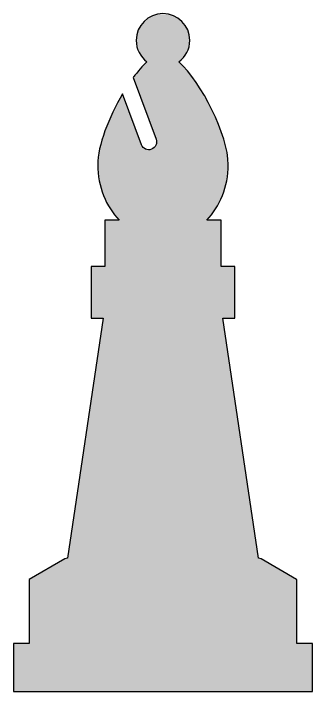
# Model space of a CAD drawing. Extents: x -1530 to -1030, y -441 to -279.
# Drawn here: x -1530 to -1473.6, y -440.6 to -312.5 of the extents above; entities that cross this region are included whole.
import ezdxf

# ---------------------------------------------------------------- set-up
doc = ezdxf.new("R2010")
doc.units = 0
doc.layers.add('LAYER', color=7, linetype='CONTINUOUS')

# ---------------------------------------------------------------- blocks, each defined once
blk = doc.blocks.new('*U6')
at = {"layer": 'LAYER', "color": 7}
for points in [[(-1505.1, -321.4), (-1505.38, -314.15), (-1505.1, -313.79)], [(-1505.01, -321.73), (-1505.1, -313.79), (-1505.01, -313.68)], [(-1505.1, -321.4), (-1505.1, -313.79), (-1505.01, -321.73)], [(-1505, -321.8), (-1505.01, -313.68), (-1505, -313.67)], [(-1505.01, -321.73), (-1505.01, -313.68), (-1505, -321.8)], [(-1504.39, -332.77), (-1505, -313.67), (-1504.39, -313.37)], [(-1505, -331.13), (-1505, -313.67), (-1504.39, -332.77)], [(-1504.01, -333.81), (-1504.39, -313.37), (-1504.01, -313.18)], [(-1504.39, -332.77), (-1504.39, -313.37), (-1504.01, -333.81)], [(-1503.35, -335.59), (-1504.01, -313.18), (-1503.35, -312.85)], [(-1504.01, -333.81), (-1504.01, -313.18), (-1503.35, -335.59)], [(-1503.24, -335.88), (-1503.35, -312.85), (-1503.24, -312.8)], [(-1503.35, -335.59), (-1503.35, -312.85), (-1503.24, -335.88)], [(-1503.09, -336.28), (-1503.24, -312.8), (-1503.09, -312.73)], [(-1503.24, -335.88), (-1503.24, -312.8), (-1503.09, -336.28)], [(-1502.93, -440.64), (-1503.09, -312.73), (-1502.93, -312.65)], [(-1503.09, -440.64), (-1503.09, -312.73), (-1502.93, -440.64)], [(-1502.93, -440.64), (-1502.93, -312.65), (-1500.53, -440.64)], [(-1500.53, -440.64), (-1502.93, -312.65), (-1500.53, -312.68)], [(-1500.53, -440.64), (-1500.53, -312.68), (-1500.47, -440.64)], [(-1500.47, -440.64), (-1500.53, -312.68), (-1500.47, -312.71)], [(-1500.47, -440.64), (-1500.47, -312.71), (-1498.62, -440.64)], [(-1498.62, -440.64), (-1500.47, -312.71), (-1498.62, -313.68)], [(-1498.62, -321.77), (-1498.62, -313.68), (-1498.54, -321.45)], [(-1498.54, -321.45), (-1498.62, -313.68), (-1498.54, -313.73)], [(-1498.54, -321.45), (-1498.54, -313.73), (-1498.48, -321.36)], [(-1498.48, -321.36), (-1498.54, -313.73), (-1498.48, -313.76)], [(-1498.48, -321.36), (-1498.48, -313.76), (-1497.67, -320.19)], [(-1497.67, -320.19), (-1498.48, -313.76), (-1497.67, -314.87)], [(-1506.01, -320.38), (-1506.32, -315.38), (-1506.01, -314.98)], [(-1505.91, -320.49), (-1506.01, -314.98), (-1505.91, -314.85)], [(-1506.01, -320.38), (-1506.01, -314.98), (-1505.91, -320.49)], [(-1505.85, -320.56), (-1505.91, -314.85), (-1505.85, -314.77)], [(-1505.91, -320.49), (-1505.91, -314.85), (-1505.85, -320.56)], [(-1505.59, -320.85), (-1505.85, -314.77), (-1505.59, -314.43)], [(-1505.85, -320.56), (-1505.85, -314.77), (-1505.59, -320.85)], [(-1505.38, -321.09), (-1505.59, -314.43), (-1505.38, -314.15)], [(-1505.59, -320.85), (-1505.59, -314.43), (-1505.38, -321.09)], [(-1505.38, -321.09), (-1505.38, -314.15), (-1505.1, -321.4)], [(-1497.67, -320.19), (-1497.67, -314.87), (-1497.13, -319.4)], [(-1497.13, -319.4), (-1497.67, -314.87), (-1497.13, -315.62)], [(-1506.41, -319.12), (-1506.7, -316.94), (-1506.41, -315.51)], [(-1506.32, -319.42), (-1506.41, -315.51), (-1506.32, -315.38)], [(-1506.41, -319.12), (-1506.41, -315.51), (-1506.32, -319.42)], [(-1506.32, -319.42), (-1506.32, -315.38), (-1506.01, -320.38)], [(-1497.13, -319.4), (-1497.13, -315.62), (-1497, -319.21)], [(-1497, -319.21), (-1497.13, -315.62), (-1497, -316.33)], [(-1497, -319.21), (-1497, -316.33), (-1496.74, -317.82)], [(-1506.7, -318.24), (-1506.86, -317.74), (-1506.7, -316.94)], [(-1506.7, -318.24), (-1506.7, -316.94), (-1506.41, -319.12)], [(-1505.91, -328.67), (-1506.01, -322.91), (-1505.91, -322.8)], [(-1505.85, -328.84), (-1505.91, -322.8), (-1505.85, -322.73)], [(-1505.91, -328.67), (-1505.91, -322.8), (-1505.85, -328.84)], [(-1505.59, -329.53), (-1505.85, -322.73), (-1505.59, -322.43)], [(-1505.85, -328.84), (-1505.85, -322.73), (-1505.59, -329.53)], [(-1505.38, -330.11), (-1505.59, -322.43), (-1505.38, -322.18)], [(-1505.59, -329.53), (-1505.59, -322.43), (-1505.38, -330.11)], [(-1505.1, -330.86), (-1505.38, -322.18), (-1505.1, -321.9)], [(-1505.38, -330.11), (-1505.38, -322.18), (-1505.1, -330.86)], [(-1505.01, -331.09), (-1505.1, -321.9), (-1505.01, -321.82)], [(-1505.1, -330.86), (-1505.1, -321.9), (-1505.01, -331.09)], [(-1505, -331.13), (-1505.01, -321.82), (-1505, -321.8)], [(-1505.01, -331.09), (-1505.01, -321.82), (-1505, -331.13)], [(-1498.62, -440.64), (-1498.62, -321.77), (-1498.54, -440.64)], [(-1498.54, -440.64), (-1498.62, -321.77), (-1498.54, -321.85)], [(-1498.54, -440.64), (-1498.54, -321.85), (-1498.48, -440.64)], [(-1498.48, -440.64), (-1498.54, -321.85), (-1498.48, -321.92)], [(-1498.48, -440.64), (-1498.48, -321.92), (-1497.67, -440.64)], [(-1497.67, -440.64), (-1498.48, -321.92), (-1497.67, -322.77)], [(-1497.67, -440.64), (-1497.67, -322.77), (-1497.13, -440.64)], [(-1497.13, -440.64), (-1497.67, -322.77), (-1497.13, -323.47)], [(-1506.92, -325.95), (-1506.98, -324.15), (-1506.92, -323.98)], [(-1506.86, -326.12), (-1506.92, -323.98), (-1506.86, -323.91)], [(-1506.92, -325.95), (-1506.92, -323.98), (-1506.86, -326.12)], [(-1506.7, -326.55), (-1506.86, -323.91), (-1506.7, -323.72)], [(-1506.86, -326.12), (-1506.86, -323.91), (-1506.7, -326.55)], [(-1506.41, -327.32), (-1506.7, -323.72), (-1506.41, -323.39)], [(-1506.7, -326.55), (-1506.7, -323.72), (-1506.41, -327.32)], [(-1506.32, -327.58), (-1506.41, -323.39), (-1506.32, -323.27)], [(-1506.41, -327.32), (-1506.41, -323.39), (-1506.32, -327.58)], [(-1506.01, -328.42), (-1506.32, -323.27), (-1506.01, -322.91)], [(-1506.32, -327.58), (-1506.32, -323.27), (-1506.01, -328.42)], [(-1506.01, -328.42), (-1506.01, -322.91), (-1505.91, -328.67)], [(-1497.13, -440.64), (-1497.13, -323.47), (-1497, -440.64)], [(-1497, -440.64), (-1497.13, -323.47), (-1497, -323.63)], [(-1497, -440.64), (-1497, -323.63), (-1496.74, -440.64)], [(-1496.74, -440.64), (-1497, -323.63), (-1496.74, -323.97)], [(-1496.74, -440.64), (-1496.74, -323.97), (-1495.75, -440.64)], [(-1495.75, -440.64), (-1496.74, -323.97), (-1495.75, -325.24)], [(-1506.98, -325.8), (-1507.27, -325.02), (-1506.98, -324.15)], [(-1506.98, -325.8), (-1506.98, -324.15), (-1506.92, -325.95)], [(-1495.75, -440.64), (-1495.75, -325.24), (-1493.54, -440.64)], [(-1493.54, -440.64), (-1495.75, -325.24), (-1493.54, -329.11)], [(-1509.4, -440.64), (-1509.74, -328.27), (-1509.4, -327.73)], [(-1509.4, -440.64), (-1509.4, -327.73), (-1509.11, -440.64)], [(-1509.11, -440.64), (-1509.4, -327.73), (-1509.11, -328.52)], [(-1510.25, -351.36), (-1510.3, -329.29), (-1510.25, -329.19)], [(-1510.07, -351.58), (-1510.25, -329.19), (-1510.07, -328.86)], [(-1510.25, -351.36), (-1510.25, -329.19), (-1510.07, -351.58)], [(-1509.74, -440.64), (-1510.07, -328.86), (-1509.74, -328.27)], [(-1510.07, -440.64), (-1510.07, -328.86), (-1509.74, -440.64)], [(-1509.74, -440.64), (-1509.74, -328.27), (-1509.4, -440.64)], [(-1509.11, -440.64), (-1509.11, -328.52), (-1508.51, -440.64)], [(-1508.51, -440.64), (-1509.11, -328.52), (-1508.51, -330.13)], [(-1493.54, -351.58), (-1493.54, -329.11), (-1492.9, -350.75)], [(-1492.9, -350.75), (-1493.54, -329.11), (-1492.9, -330.22)], [(-1510.8, -350.72), (-1511.35, -331.37), (-1510.8, -330.28)], [(-1510.78, -350.75), (-1510.8, -330.28), (-1510.78, -330.23)], [(-1510.8, -350.72), (-1510.8, -330.28), (-1510.78, -350.75)], [(-1510.3, -351.3), (-1510.78, -330.23), (-1510.3, -329.29)], [(-1510.78, -350.75), (-1510.78, -330.23), (-1510.3, -351.3)], [(-1510.3, -351.3), (-1510.3, -329.29), (-1510.25, -351.36)], [(-1508.51, -440.64), (-1508.51, -330.13), (-1507.27, -440.64)], [(-1507.27, -440.64), (-1508.51, -330.13), (-1507.27, -333.49)], [(-1492.9, -350.75), (-1492.9, -330.22), (-1492.22, -349.85)], [(-1492.22, -349.85), (-1492.9, -330.22), (-1492.22, -331.41)], [(-1511.35, -349.96), (-1511.73, -332.32), (-1511.35, -331.37)], [(-1511.35, -349.96), (-1511.35, -331.37), (-1510.8, -350.72)], [(-1492.22, -349.85), (-1492.22, -331.41), (-1491.67, -349.13)], [(-1491.67, -349.13), (-1492.22, -331.41), (-1491.67, -332.93)], [(-1511.73, -349.43), (-1512.77, -334.88), (-1511.73, -332.32)], [(-1511.73, -349.43), (-1511.73, -332.32), (-1511.35, -349.96)], [(-1491.67, -349.13), (-1491.67, -332.93), (-1490.86, -347.37)], [(-1490.86, -347.37), (-1491.67, -332.93), (-1490.86, -335.18)], [(-1507.27, -440.64), (-1507.27, -333.49), (-1506.98, -440.64)], [(-1506.98, -440.64), (-1507.27, -333.49), (-1506.98, -334.27)], [(-1506.98, -440.64), (-1506.98, -334.27), (-1506.92, -440.64)], [(-1506.92, -440.64), (-1506.98, -334.27), (-1506.92, -334.42)], [(-1513.05, -346.74), (-1513.09, -335.74), (-1513.05, -335.58)], [(-1512.91, -347.02), (-1513.05, -335.58), (-1512.91, -335.23)], [(-1513.05, -346.74), (-1513.05, -335.58), (-1512.91, -347.02)], [(-1512.8, -347.24), (-1512.91, -335.23), (-1512.8, -334.96)], [(-1512.91, -347.02), (-1512.91, -335.23), (-1512.8, -347.24)], [(-1512.77, -347.31), (-1512.8, -334.96), (-1512.77, -334.89)], [(-1512.8, -347.24), (-1512.8, -334.96), (-1512.77, -347.31)], [(-1512.77, -347.32), (-1512.77, -334.89), (-1512.77, -334.88)], [(-1512.77, -347.32), (-1512.77, -334.88), (-1511.73, -349.43)], [(-1512.77, -347.31), (-1512.77, -334.89), (-1512.77, -347.32)], [(-1506.92, -440.64), (-1506.92, -334.42), (-1506.86, -440.64)], [(-1506.86, -440.64), (-1506.92, -334.42), (-1506.86, -334.59)], [(-1506.86, -440.64), (-1506.86, -334.59), (-1506.7, -440.64)], [(-1506.7, -440.64), (-1506.86, -334.59), (-1506.7, -335.02)], [(-1506.7, -440.64), (-1506.7, -335.02), (-1506.41, -440.64)], [(-1506.41, -440.64), (-1506.7, -335.02), (-1506.41, -335.79)], [(-1490.86, -347.37), (-1490.86, -335.18), (-1490.79, -347.22)], [(-1490.79, -347.22), (-1490.86, -335.18), (-1490.79, -335.37)], [(-1490.79, -347.22), (-1490.79, -335.37), (-1490.73, -347.08)], [(-1490.73, -347.08), (-1490.79, -335.37), (-1490.73, -335.55)], [(-1490.73, -347.08), (-1490.73, -335.55), (-1490.51, -346.61)], [(-1490.51, -346.61), (-1490.73, -335.55), (-1490.51, -336.15)], [(-1513.32, -345.92), (-1513.59, -337.79), (-1513.32, -336.7)], [(-1513.25, -346.24), (-1513.32, -336.7), (-1513.25, -336.39)], [(-1513.32, -345.92), (-1513.32, -336.7), (-1513.25, -346.24)], [(-1513.21, -346.41), (-1513.25, -336.39), (-1513.21, -336.22)], [(-1513.25, -346.24), (-1513.25, -336.39), (-1513.21, -346.41)], [(-1513.1, -346.63), (-1513.21, -336.22), (-1513.1, -335.79)], [(-1513.21, -346.41), (-1513.21, -336.22), (-1513.1, -346.63)], [(-1513.09, -346.66), (-1513.1, -335.79), (-1513.09, -335.74)], [(-1513.1, -346.63), (-1513.1, -335.79), (-1513.09, -346.66)], [(-1513.09, -346.66), (-1513.09, -335.74), (-1513.05, -346.74)], [(-1506.41, -440.64), (-1506.41, -335.79), (-1506.32, -440.64)], [(-1506.32, -440.64), (-1506.41, -335.79), (-1506.32, -336.05)], [(-1506.32, -440.64), (-1506.32, -336.05), (-1506.01, -440.64)], [(-1506.01, -440.64), (-1506.32, -336.05), (-1506.01, -336.89)], [(-1506.01, -440.64), (-1506.01, -336.89), (-1505.91, -440.64)], [(-1505.91, -440.64), (-1506.01, -336.89), (-1505.91, -337.14)], [(-1503.09, -440.64), (-1503.24, -337.59), (-1503.09, -336.28)], [(-1490.51, -346.61), (-1490.51, -336.15), (-1490.46, -346.51)], [(-1490.46, -346.51), (-1490.51, -336.15), (-1490.46, -336.28)], [(-1490.46, -346.51), (-1490.46, -336.28), (-1490.43, -346.44)], [(-1490.43, -346.44), (-1490.46, -336.28), (-1490.43, -336.36)], [(-1490.43, -346.44), (-1490.43, -336.36), (-1490.26, -346.07)], [(-1490.26, -346.07), (-1490.43, -336.36), (-1490.26, -336.83)], [(-1490.26, -346.07), (-1490.26, -336.83), (-1490.19, -345.74)], [(-1490.19, -345.74), (-1490.26, -336.83), (-1490.19, -337.03)], [(-1513.59, -344.78), (-1514, -339.47), (-1513.59, -337.79)], [(-1513.59, -344.78), (-1513.59, -337.79), (-1513.32, -345.92)], [(-1505.91, -440.64), (-1505.91, -337.14), (-1505.85, -440.64)], [(-1505.85, -440.64), (-1505.91, -337.14), (-1505.85, -337.26)], [(-1505.85, -440.64), (-1505.85, -337.26), (-1505.59, -440.64)], [(-1505.59, -440.64), (-1505.85, -337.26), (-1505.59, -337.75)], [(-1505.59, -440.64), (-1505.59, -337.75), (-1505.38, -440.64)], [(-1505.38, -440.64), (-1505.59, -337.75), (-1505.38, -337.84)], [(-1505.38, -440.64), (-1505.38, -337.84), (-1505.1, -440.64)], [(-1505.1, -440.64), (-1505.38, -337.84), (-1505.1, -337.96)], [(-1505.1, -440.64), (-1505.1, -337.96), (-1505.01, -440.64)], [(-1505.01, -440.64), (-1505.1, -337.96), (-1505.01, -338)], [(-1505.01, -440.64), (-1505.01, -338), (-1505, -440.64)], [(-1505, -440.64), (-1505.01, -338), (-1505, -338)], [(-1505, -440.64), (-1505, -338), (-1504.39, -440.64)], [(-1504.39, -440.64), (-1505, -338), (-1504.39, -338.26)], [(-1504.01, -440.64), (-1504.39, -338.26), (-1504.01, -338.04)], [(-1503.35, -440.64), (-1504.01, -338.04), (-1503.35, -337.65)], [(-1504.01, -440.64), (-1504.01, -338.04), (-1503.35, -440.64)], [(-1503.24, -440.64), (-1503.35, -337.65), (-1503.24, -337.59)], [(-1503.35, -440.64), (-1503.35, -337.65), (-1503.24, -440.64)], [(-1503.24, -440.64), (-1503.24, -337.59), (-1503.09, -440.64)], [(-1490.19, -345.74), (-1490.19, -337.03), (-1490.16, -345.6)], [(-1490.16, -345.6), (-1490.19, -337.03), (-1490.16, -337.11)], [(-1490.16, -345.6), (-1490.16, -337.11), (-1489.89, -344.3)], [(-1489.89, -344.3), (-1490.16, -337.11), (-1489.89, -337.86)], [(-1489.89, -344.3), (-1489.89, -337.86), (-1489.73, -343.54)], [(-1489.73, -343.54), (-1489.89, -337.86), (-1489.73, -338.95)], [(-1514, -343.03), (-1514.01, -343.01), (-1514, -339.47)], [(-1514, -343.03), (-1514, -339.47), (-1513.59, -344.78)], [(-1504.39, -440.64), (-1504.39, -338.26), (-1504.01, -440.64)], [(-1489.73, -343.54), (-1489.73, -338.95), (-1489.54, -342.63)], [(-1489.54, -342.63), (-1489.73, -338.95), (-1489.54, -340.25)], [(-1489.54, -342.63), (-1489.54, -340.25), (-1489.48, -340.69)], [(-1512.77, -440.64), (-1512.8, -351.76), (-1512.77, -351.58)], [(-1512.8, -440.64), (-1512.8, -351.76), (-1512.77, -440.64)], [(-1512.77, -440.64), (-1512.77, -351.58), (-1512.77, -440.64)], [(-1512.77, -440.64), (-1512.77, -351.58), (-1512.77, -351.58)], [(-1512.77, -440.64), (-1512.77, -351.58), (-1511.73, -440.64)], [(-1511.73, -440.64), (-1512.77, -351.58), (-1511.73, -351.58)], [(-1511.73, -440.64), (-1511.73, -351.58), (-1511.35, -440.64)], [(-1511.35, -440.64), (-1511.73, -351.58), (-1511.35, -351.58)], [(-1511.35, -440.64), (-1511.35, -351.58), (-1510.8, -440.64)], [(-1510.8, -440.64), (-1511.35, -351.58), (-1510.8, -351.58)], [(-1510.8, -440.64), (-1510.8, -351.58), (-1510.78, -440.64)], [(-1510.78, -440.64), (-1510.8, -351.58), (-1510.78, -351.58)], [(-1510.78, -440.64), (-1510.78, -351.58), (-1510.3, -440.64)], [(-1510.3, -440.64), (-1510.78, -351.58), (-1510.3, -351.58)], [(-1510.3, -440.64), (-1510.3, -351.58), (-1510.25, -440.64)], [(-1510.25, -440.64), (-1510.3, -351.58), (-1510.25, -351.58)], [(-1510.25, -440.64), (-1510.25, -351.58), (-1510.07, -440.64)], [(-1510.07, -440.64), (-1510.25, -351.58), (-1510.07, -351.58)], [(-1493.54, -440.64), (-1493.54, -351.58), (-1492.9, -440.64)], [(-1492.9, -440.64), (-1493.54, -351.58), (-1492.9, -351.58)], [(-1492.9, -440.64), (-1492.9, -351.58), (-1492.22, -440.64)], [(-1492.22, -440.64), (-1492.9, -351.58), (-1492.22, -351.58)], [(-1492.22, -440.64), (-1492.22, -351.58), (-1491.67, -440.64)], [(-1491.67, -440.64), (-1492.22, -351.58), (-1491.67, -351.58)], [(-1491.67, -440.64), (-1491.67, -351.58), (-1490.86, -440.64)], [(-1490.86, -440.64), (-1491.67, -351.58), (-1490.86, -351.58)], [(-1490.86, -440.64), (-1490.86, -351.58), (-1490.79, -440.64)], [(-1490.79, -440.64), (-1490.86, -351.58), (-1490.79, -351.66)], [(-1515.11, -370.11), (-1515.35, -360.34), (-1515.11, -360.33)], [(-1515.35, -369.87), (-1515.35, -360.34), (-1515.11, -370.11)], [(-1515.11, -370.11), (-1515.11, -360.33), (-1514.86, -370.11)], [(-1514.86, -370.11), (-1515.11, -360.33), (-1514.86, -360.33)], [(-1514.86, -370.11), (-1514.86, -360.33), (-1514.68, -370.11)], [(-1514.68, -370.11), (-1514.86, -360.33), (-1514.68, -360.33)], [(-1514.68, -370.11), (-1514.68, -360.33), (-1514.21, -370.11)], [(-1514.21, -370.11), (-1514.68, -360.33), (-1514.21, -360.33)], [(-1514.21, -370.11), (-1514.21, -360.33), (-1514.08, -370.11)], [(-1514.08, -370.11), (-1514.21, -360.33), (-1514.08, -360.33)], [(-1514.08, -370.11), (-1514.08, -360.33), (-1514.01, -370.11)], [(-1514.01, -370.11), (-1514.08, -360.33), (-1514.01, -360.33)], [(-1514.01, -370.11), (-1514.01, -360.33), (-1514, -370.11)], [(-1514, -370.11), (-1514.01, -360.33), (-1514, -360.33)], [(-1514, -370.11), (-1514, -360.33), (-1513.59, -370.11)], [(-1513.59, -370.11), (-1514, -360.33), (-1513.59, -360.33)], [(-1513.59, -370.11), (-1513.59, -360.33), (-1513.32, -370.11)], [(-1513.32, -370.11), (-1513.59, -360.33), (-1513.32, -360.33)], [(-1513.32, -370.11), (-1513.32, -360.33), (-1513.25, -370.11)], [(-1513.25, -370.11), (-1513.32, -360.33), (-1513.25, -360.33)], [(-1513.25, -370.11), (-1513.25, -360.33), (-1513.21, -370.11)], [(-1513.21, -370.11), (-1513.25, -360.33), (-1513.21, -360.33)], [(-1513.21, -370.11), (-1513.21, -360.33), (-1513.1, -370.11)], [(-1513.1, -370.11), (-1513.21, -360.33), (-1513.1, -360.33)], [(-1513.1, -370.11), (-1513.1, -360.33), (-1513.09, -370.16)], [(-1513.09, -370.16), (-1513.1, -360.33), (-1513.09, -360.33)], [(-1513.09, -440.64), (-1513.09, -360.33), (-1513.05, -440.64)], [(-1513.05, -440.64), (-1513.09, -360.33), (-1513.05, -360.33)], [(-1513.05, -440.64), (-1513.05, -360.33), (-1512.91, -440.64)], [(-1512.91, -440.64), (-1513.05, -360.33), (-1512.91, -360.33)], [(-1512.8, -440.64), (-1512.91, -360.33), (-1512.8, -360.32)], [(-1512.91, -440.64), (-1512.91, -360.33), (-1512.8, -440.64)], [(-1490.79, -440.64), (-1490.79, -360.25), (-1490.73, -440.64)], [(-1490.73, -440.64), (-1490.79, -360.25), (-1490.73, -360.33)], [(-1490.73, -440.64), (-1490.73, -360.33), (-1490.51, -440.64)], [(-1490.51, -440.64), (-1490.73, -360.33), (-1490.51, -360.33)], [(-1490.51, -370.11), (-1490.51, -360.33), (-1490.46, -370.11)], [(-1490.46, -370.11), (-1490.51, -360.33), (-1490.46, -360.33)], [(-1490.46, -370.11), (-1490.46, -360.33), (-1490.43, -370.11)], [(-1490.43, -370.11), (-1490.46, -360.33), (-1490.43, -360.33)], [(-1490.43, -370.11), (-1490.43, -360.33), (-1490.26, -370.11)], [(-1490.26, -370.11), (-1490.43, -360.33), (-1490.26, -360.33)], [(-1490.26, -370.11), (-1490.26, -360.33), (-1490.19, -370.11)], [(-1490.19, -370.11), (-1490.26, -360.33), (-1490.19, -360.33)], [(-1490.19, -370.11), (-1490.19, -360.33), (-1490.16, -370.11)], [(-1490.16, -370.11), (-1490.19, -360.33), (-1490.16, -360.33)], [(-1490.16, -370.11), (-1490.16, -360.33), (-1489.89, -370.11)], [(-1489.89, -370.11), (-1490.16, -360.33), (-1489.89, -360.33)], [(-1489.89, -370.11), (-1489.89, -360.33), (-1489.73, -370.11)], [(-1489.73, -370.11), (-1489.89, -360.33), (-1489.73, -360.33)], [(-1489.73, -370.11), (-1489.73, -360.33), (-1489.54, -370.11)], [(-1489.54, -370.11), (-1489.73, -360.33), (-1489.54, -360.33)], [(-1489.54, -370.11), (-1489.54, -360.33), (-1489.48, -370.11)], [(-1489.48, -370.11), (-1489.54, -360.33), (-1489.48, -360.33)], [(-1489.48, -370.11), (-1489.48, -360.33), (-1489.26, -370.11)], [(-1489.26, -370.11), (-1489.48, -360.33), (-1489.26, -360.33)], [(-1489.26, -370.11), (-1489.26, -360.33), (-1489.17, -370.11)], [(-1489.17, -370.11), (-1489.26, -360.33), (-1489.17, -360.33)], [(-1489.17, -370.11), (-1489.17, -360.33), (-1488.82, -370.11)], [(-1488.82, -370.11), (-1489.17, -360.33), (-1488.82, -360.33)], [(-1488.82, -370.11), (-1488.82, -360.33), (-1488.52, -370.11)], [(-1488.52, -370.11), (-1488.82, -360.33), (-1488.52, -360.33)], [(-1488.52, -370.11), (-1488.52, -360.33), (-1488.41, -370.11)], [(-1488.41, -370.11), (-1488.52, -360.33), (-1488.41, -360.33)], [(-1488.41, -370.11), (-1488.41, -360.33), (-1488.4, -370.11)], [(-1488.4, -370.11), (-1488.41, -360.33), (-1488.4, -360.33)], [(-1488.4, -370.11), (-1488.4, -360.33), (-1488.23, -370.11)], [(-1488.23, -370.11), (-1488.4, -360.33), (-1488.23, -360.33)], [(-1488.23, -370.11), (-1488.23, -360.33), (-1488.23, -369.9)], [(-1488.23, -369.9), (-1488.23, -360.33), (-1488.23, -360.33)], [(-1488.23, -369.9), (-1488.23, -360.33), (-1488.23, -369.69)], [(-1488.23, -369.69), (-1488.23, -360.33), (-1488.23, -360.8)], [(-1513.1, -440.64), (-1513.21, -370.95), (-1513.1, -370.24)], [(-1513.09, -440.64), (-1513.1, -370.24), (-1513.09, -370.16)], [(-1513.1, -440.64), (-1513.1, -370.24), (-1513.09, -440.64)], [(-1490.51, -440.64), (-1490.51, -370.11), (-1490.46, -440.64)], [(-1490.46, -440.64), (-1490.51, -370.11), (-1490.46, -370.43)], [(-1513.25, -440.64), (-1513.32, -371.74), (-1513.25, -371.23)], [(-1513.21, -440.64), (-1513.25, -371.23), (-1513.21, -370.95)], [(-1513.25, -440.64), (-1513.25, -371.23), (-1513.21, -440.64)], [(-1513.21, -440.64), (-1513.21, -370.95), (-1513.1, -440.64)], [(-1490.46, -440.64), (-1490.46, -370.43), (-1490.43, -440.64)], [(-1490.43, -440.64), (-1490.46, -370.43), (-1490.43, -370.62)], [(-1490.43, -440.64), (-1490.43, -370.62), (-1490.26, -440.64)], [(-1490.26, -440.64), (-1490.43, -370.62), (-1490.26, -371.76)], [(-1513.32, -440.64), (-1513.59, -373.52), (-1513.32, -371.74)], [(-1513.32, -440.64), (-1513.32, -371.74), (-1513.25, -440.64)], [(-1490.26, -440.64), (-1490.26, -371.76), (-1490.19, -440.64)], [(-1490.19, -440.64), (-1490.26, -371.76), (-1490.19, -372.23)], [(-1490.19, -440.64), (-1490.19, -372.23), (-1490.16, -440.64)], [(-1490.16, -440.64), (-1490.19, -372.23), (-1490.16, -372.42)], [(-1490.16, -440.64), (-1490.16, -372.42), (-1489.89, -440.64)], [(-1489.89, -440.64), (-1490.16, -372.42), (-1489.89, -374.25)], [(-1513.59, -440.64), (-1514, -376.27), (-1513.59, -373.52)], [(-1513.59, -440.64), (-1513.59, -373.52), (-1513.32, -440.64)], [(-1489.89, -440.64), (-1489.89, -374.25), (-1489.73, -440.64)], [(-1489.73, -440.64), (-1489.89, -374.25), (-1489.73, -375.31)], [(-1489.73, -440.64), (-1489.73, -375.31), (-1489.54, -440.64)], [(-1489.54, -440.64), (-1489.73, -375.31), (-1489.54, -376.59)], [(-1514.01, -440.64), (-1514.08, -376.8), (-1514.01, -376.31)], [(-1514, -440.64), (-1514.01, -376.31), (-1514, -376.27)], [(-1514.01, -440.64), (-1514.01, -376.31), (-1514, -440.64)], [(-1514, -440.64), (-1514, -376.27), (-1513.59, -440.64)], [(-1489.54, -440.64), (-1489.54, -376.59), (-1489.48, -440.64)], [(-1489.48, -440.64), (-1489.54, -376.59), (-1489.48, -377.02)], [(-1514.21, -440.64), (-1514.68, -380.85), (-1514.21, -377.71)], [(-1514.08, -440.64), (-1514.21, -377.71), (-1514.08, -376.8)], [(-1514.21, -440.64), (-1514.21, -377.71), (-1514.08, -440.64)], [(-1514.08, -440.64), (-1514.08, -376.8), (-1514.01, -440.64)], [(-1489.48, -440.64), (-1489.48, -377.02), (-1489.26, -440.64)], [(-1489.26, -440.64), (-1489.48, -377.02), (-1489.26, -378.46)], [(-1489.26, -440.64), (-1489.26, -378.46), (-1489.17, -440.64)], [(-1489.17, -440.64), (-1489.26, -378.46), (-1489.17, -379.06)], [(-1489.17, -440.64), (-1489.17, -379.06), (-1488.82, -440.64)], [(-1488.82, -440.64), (-1489.17, -379.06), (-1488.82, -381.4)], [(-1514.68, -440.64), (-1514.86, -382.01), (-1514.68, -380.85)], [(-1514.68, -440.64), (-1514.68, -380.85), (-1514.21, -440.64)], [(-1488.82, -440.64), (-1488.82, -381.4), (-1488.52, -440.64)], [(-1488.52, -440.64), (-1488.82, -381.4), (-1488.52, -383.46)], [(-1514.86, -440.64), (-1515.11, -383.68), (-1514.86, -382.01)], [(-1514.86, -440.64), (-1514.86, -382.01), (-1514.68, -440.64)], [(-1515.11, -440.64), (-1515.35, -385.31), (-1515.11, -383.68)], [(-1515.11, -440.64), (-1515.11, -383.68), (-1514.86, -440.64)], [(-1488.52, -440.64), (-1488.52, -383.46), (-1488.41, -440.64)], [(-1488.41, -440.64), (-1488.52, -383.46), (-1488.41, -384.18)], [(-1488.41, -440.64), (-1488.41, -384.18), (-1488.4, -440.64)], [(-1488.4, -440.64), (-1488.41, -384.18), (-1488.4, -384.21)], [(-1488.4, -440.64), (-1488.4, -384.21), (-1488.23, -440.64)], [(-1488.23, -440.64), (-1488.4, -384.21), (-1488.23, -385.35)], [(-1515.37, -440.64), (-1516.86, -395.42), (-1515.37, -385.45)], [(-1515.35, -440.64), (-1515.37, -385.45), (-1515.35, -385.31)], [(-1515.37, -440.64), (-1515.37, -385.45), (-1515.35, -440.64)], [(-1515.35, -440.64), (-1515.35, -385.31), (-1515.11, -440.64)], [(-1488.23, -440.64), (-1488.23, -385.35), (-1488.23, -440.64)], [(-1488.23, -440.64), (-1488.23, -385.35), (-1488.23, -385.36)], [(-1488.23, -440.64), (-1488.23, -385.36), (-1488.23, -440.64)], [(-1488.23, -440.64), (-1488.23, -385.36), (-1488.23, -385.37)], [(-1488.23, -440.64), (-1488.23, -385.37), (-1485.59, -440.64)], [(-1485.59, -440.64), (-1488.23, -385.37), (-1485.59, -403.05)], [(-1516.86, -440.64), (-1518.28, -404.92), (-1516.86, -395.42)], [(-1516.86, -440.64), (-1516.86, -395.42), (-1515.37, -440.64)], [(-1485.59, -440.64), (-1485.59, -403.05), (-1484.95, -440.64)], [(-1484.95, -440.64), (-1485.59, -403.05), (-1484.95, -407.33)], [(-1518.31, -440.64), (-1518.88, -408.94), (-1518.31, -405.12)], [(-1518.28, -440.64), (-1518.31, -405.12), (-1518.28, -404.92)], [(-1518.31, -440.64), (-1518.31, -405.12), (-1518.28, -440.64)], [(-1518.28, -440.64), (-1518.28, -404.92), (-1516.86, -440.64)], [(-1484.95, -440.64), (-1484.95, -407.33), (-1484.41, -440.64)], [(-1484.41, -440.64), (-1484.95, -407.33), (-1484.41, -410.92)], [(-1518.88, -440.64), (-1519.36, -412.17), (-1518.88, -408.94)], [(-1518.88, -440.64), (-1518.88, -408.94), (-1518.31, -440.64)], [(-1484.41, -440.64), (-1484.41, -410.92), (-1484.01, -440.64)], [(-1484.01, -440.64), (-1484.41, -410.92), (-1484.01, -413.6)], [(-1519.36, -440.64), (-1519.7, -414.4), (-1519.36, -412.17)], [(-1519.36, -440.64), (-1519.36, -412.17), (-1518.88, -440.64)], [(-1484.01, -440.64), (-1484.01, -413.6), (-1483.78, -440.64)], [(-1483.78, -440.64), (-1484.01, -413.6), (-1483.78, -415.14)], [(-1519.7, -440.64), (-1519.85, -415.4), (-1519.7, -414.4)], [(-1519.7, -440.64), (-1519.7, -414.4), (-1519.36, -440.64)], [(-1520.83, -440.64), (-1523.08, -417.19), (-1520.83, -415.89)], [(-1520.31, -440.64), (-1520.83, -415.89), (-1520.31, -415.59)], [(-1520.83, -440.64), (-1520.83, -415.89), (-1520.31, -440.64)], [(-1520.25, -440.64), (-1520.31, -415.59), (-1520.25, -415.55)], [(-1520.31, -440.64), (-1520.31, -415.59), (-1520.25, -440.64)], [(-1519.98, -440.64), (-1520.25, -415.55), (-1519.98, -415.46)], [(-1520.25, -440.64), (-1520.25, -415.55), (-1519.98, -440.64)], [(-1519.85, -440.64), (-1519.98, -415.46), (-1519.85, -415.4)], [(-1519.98, -440.64), (-1519.98, -415.46), (-1519.85, -440.64)], [(-1519.85, -440.64), (-1519.85, -415.4), (-1519.7, -440.64)], [(-1483.78, -440.64), (-1483.78, -415.14), (-1483.61, -440.64)], [(-1483.61, -440.64), (-1483.78, -415.14), (-1483.61, -415.46)], [(-1483.61, -440.64), (-1483.61, -415.46), (-1483.33, -440.64)], [(-1483.33, -440.64), (-1483.61, -415.46), (-1483.33, -415.54)], [(-1483.33, -440.64), (-1483.33, -415.54), (-1483.15, -440.64)], [(-1483.15, -440.64), (-1483.33, -415.54), (-1483.15, -415.65)], [(-1483.15, -440.64), (-1483.15, -415.65), (-1482.91, -440.64)], [(-1482.91, -440.64), (-1483.15, -415.65), (-1482.91, -415.79)], [(-1482.91, -440.64), (-1482.91, -415.79), (-1480.55, -440.64)], [(-1480.55, -440.64), (-1482.91, -415.79), (-1480.55, -417.17)], [(-1523.35, -440.64), (-1526.1, -418.95), (-1523.35, -417.35)], [(-1523.08, -440.64), (-1523.35, -417.35), (-1523.08, -417.19)], [(-1523.35, -440.64), (-1523.35, -417.35), (-1523.08, -440.64)], [(-1523.08, -440.64), (-1523.08, -417.19), (-1520.83, -440.64)], [(-1480.55, -440.64), (-1480.55, -417.17), (-1478.79, -440.64)], [(-1478.79, -440.64), (-1480.55, -417.17), (-1478.79, -418.2)], [(-1526.1, -440.64), (-1526.8, -419.35), (-1526.1, -418.95)], [(-1526.1, -440.64), (-1526.1, -418.95), (-1523.35, -440.64)], [(-1478.79, -440.64), (-1478.79, -418.2), (-1477.75, -440.64)], [(-1477.75, -440.64), (-1478.79, -418.2), (-1477.75, -418.81)], [(-1477.75, -440.64), (-1477.75, -418.81), (-1476.83, -440.64)], [(-1476.83, -440.64), (-1477.75, -418.81), (-1476.83, -419.34)], [(-1527.06, -440.64), (-1527.06, -419.84), (-1527.06, -419.49)], [(-1527.06, -440.64), (-1527.06, -419.49), (-1527.05, -440.64)], [(-1527.05, -440.64), (-1527.06, -419.49), (-1527.05, -419.49)], [(-1527.06, -440.64), (-1527.06, -419.84), (-1527.06, -440.64)], [(-1527.05, -440.64), (-1527.05, -419.49), (-1527.04, -440.64)], [(-1527.04, -440.64), (-1527.05, -419.49), (-1527.04, -419.49)], [(-1526.9, -440.64), (-1527.04, -419.49), (-1526.9, -419.41)], [(-1527.04, -440.64), (-1527.04, -419.49), (-1526.9, -440.64)], [(-1526.8, -440.64), (-1526.9, -419.41), (-1526.8, -419.35)], [(-1526.9, -440.64), (-1526.9, -419.41), (-1526.8, -440.64)], [(-1526.8, -440.64), (-1526.8, -419.35), (-1526.1, -440.64)], [(-1476.83, -440.64), (-1476.83, -419.34), (-1476.58, -440.64)], [(-1476.58, -440.64), (-1476.83, -419.34), (-1476.58, -419.49)], [(-1476.58, -440.64), (-1476.58, -419.49), (-1476.53, -440.64)], [(-1476.53, -440.64), (-1476.58, -419.49), (-1476.53, -419.49)], [(-1476.53, -440.64), (-1476.53, -419.49), (-1476.51, -440.64)], [(-1476.51, -440.64), (-1476.53, -419.49), (-1476.51, -419.49)], [(-1476.51, -440.64), (-1476.51, -419.49), (-1476.51, -440.64)], [(-1476.51, -440.64), (-1476.51, -419.49), (-1476.51, -419.66)], [(-1529.49, -440.64), (-1530, -431.64), (-1529.49, -431.61)], [(-1530, -440.64), (-1530, -431.64), (-1529.49, -440.64)], [(-1529.49, -440.64), (-1529.49, -431.61), (-1529.2, -440.64)], [(-1529.2, -440.64), (-1529.49, -431.61), (-1529.2, -431.61)], [(-1529.2, -440.64), (-1529.2, -431.61), (-1528.26, -440.64)], [(-1528.26, -440.64), (-1529.2, -431.61), (-1528.26, -431.61)], [(-1528.26, -440.64), (-1528.26, -431.61), (-1527.22, -440.64)], [(-1527.22, -440.64), (-1528.26, -431.61), (-1527.22, -431.61)], [(-1527.22, -440.64), (-1527.22, -431.61), (-1527.06, -440.64)], [(-1527.06, -440.64), (-1527.22, -431.61), (-1527.06, -431.61)], [(-1476.51, -440.64), (-1476.51, -431.56), (-1476.41, -440.64)], [(-1476.41, -440.64), (-1476.51, -431.56), (-1476.41, -431.61)], [(-1476.41, -440.64), (-1476.41, -431.61), (-1475.59, -440.64)], [(-1475.59, -440.64), (-1476.41, -431.61), (-1475.59, -431.61)], [(-1475.59, -440.64), (-1475.59, -431.61), (-1475.45, -440.64)], [(-1475.45, -440.64), (-1475.59, -431.61), (-1475.45, -431.61)], [(-1475.45, -440.64), (-1475.45, -431.61), (-1474.2, -440.64)], [(-1474.2, -440.64), (-1475.45, -431.61), (-1474.2, -431.61)], [(-1474.2, -440.64), (-1474.2, -431.61), (-1473.83, -440.64)], [(-1473.83, -440.64), (-1474.2, -431.61), (-1473.83, -431.61)], [(-1473.83, -440.64), (-1473.83, -431.61), (-1473.58, -440.34)], [(-1473.58, -440.34), (-1473.83, -431.61), (-1473.58, -431.61)]]:
    blk.add_solid(points, dxfattribs=at)
blk = doc.blocks.new('BLOCK_2')
at = {"layer": 'LAYER'}
blk.add_open_spline([(-1473.58, -431.61), (-1473.58, -431.61), (-1473.58, -440.64), (-1473.58, -440.64), (-1473.58, -440.64), (-1530, -440.64), (-1530, -440.64), (-1530, -440.64), (-1530, -431.61), (-1530, -431.61), (-1530, -431.61), (-1527.06, -431.61), (-1527.06, -431.61), (-1527.06, -431.61), (-1527.06, -419.49), (-1527.06, -419.49), (-1527.06, -419.49), (-1527.04, -419.49), (-1527.04, -419.49), (-1527.04, -419.49), (-1520.3, -415.58), (-1520.3, -415.58), (-1520.17, -415.48), (-1520, -415.48), (-1519.85, -415.43), (-1519.85, -415.43), (-1513.08, -370.11), (-1513.08, -370.11), (-1513.08, -370.11), (-1515.35, -370.11), (-1515.35, -370.11), (-1515.35, -370.11), (-1515.35, -360.33), (-1515.35, -360.33), (-1515.35, -360.33), (-1512.8, -360.33), (-1512.8, -360.33), (-1512.8, -360.33), (-1512.8, -351.58), (-1512.8, -351.58), (-1512.8, -351.58), (-1510.05, -351.58), (-1510.05, -351.58), (-1512.53, -348.98), (-1514.12, -345.25), (-1514.12, -341.09), (-1514.12, -337.49), (-1512.02, -332.12), (-1509.41, -327.7), (-1509.41, -327.7), (-1505.85, -337.31), (-1505.85, -337.31), (-1505.57, -338.07), (-1504.72, -338.45), (-1503.96, -338.17), (-1503.2, -337.89), (-1502.81, -337.04), (-1503.09, -336.28), (-1503.09, -336.28), (-1507.41, -324.63), (-1507.41, -324.63), (-1506.54, -323.44), (-1505.66, -322.42), (-1504.82, -321.63), (-1506.05, -320.7), (-1506.86, -319.25), (-1506.86, -317.59), (-1506.86, -314.8), (-1504.59, -312.52), (-1501.79, -312.52), (-1499, -312.52), (-1496.73, -314.8), (-1496.73, -317.59), (-1496.73, -319.25), (-1497.54, -320.7), (-1498.77, -321.63), (-1494.58, -325.55), (-1489.47, -335.47), (-1489.47, -341.09), (-1489.47, -345.25), (-1491.05, -348.98), (-1493.54, -351.58), (-1493.54, -351.58), (-1490.79, -351.58), (-1490.79, -351.58), (-1490.79, -351.58), (-1490.79, -360.33), (-1490.79, -360.33), (-1490.79, -360.33), (-1488.23, -360.33), (-1488.23, -360.33), (-1488.23, -360.33), (-1488.23, -370.11), (-1488.23, -370.11), (-1488.23, -370.11), (-1490.51, -370.11), (-1490.51, -370.11), (-1490.51, -370.11), (-1483.74, -415.43), (-1483.74, -415.43), (-1483.57, -415.48), (-1483.4, -415.48), (-1483.27, -415.58), (-1483.27, -415.58), (-1476.58, -419.49), (-1476.58, -419.49), (-1476.58, -419.49), (-1476.51, -419.49), (-1476.51, -419.49), (-1476.51, -419.49), (-1476.51, -431.61), (-1476.51, -431.61), (-1476.51, -431.61), (-1473.58, -431.61), (-1473.58, -431.61)], degree=3, knots=[0, 0, 0, 0, 1, 1, 1, 2, 2, 2, 3, 3, 3, 4, 4, 4, 5, 5, 5, 6, 6, 6, 7, 7, 7, 8, 8, 8, 9, 9, 9, 10, 10, 10, 11, 11, 11, 12, 12, 12, 13, 13, 13, 14, 14, 14, 15, 15, 15, 16, 16, 16, 17, 17, 17, 18, 18, 18, 19, 19, 19, 20, 20, 20, 21, 21, 21, 22, 22, 22, 23, 23, 23, 24, 24, 24, 25, 25, 25, 26, 26, 26, 27, 27, 27, 28, 28, 28, 29, 29, 29, 30, 30, 30, 31, 31, 31, 32, 32, 32, 33, 33, 33, 34, 34, 34, 35, 35, 35, 36, 36, 36, 37, 37, 37, 38, 38, 38, 38], dxfattribs=at)
at = {"layer": 'LAYER', "color": 7}
blk.add_blockref('*U6', (0, 0), dxfattribs=at)

msp = doc.modelspace()

# ---------------------------------------------------------------- block references
at = {"layer": 'LAYER'}
msp.add_blockref('BLOCK_2', (0, 0), dxfattribs=at)

doc.saveas('drawing.dxf')
